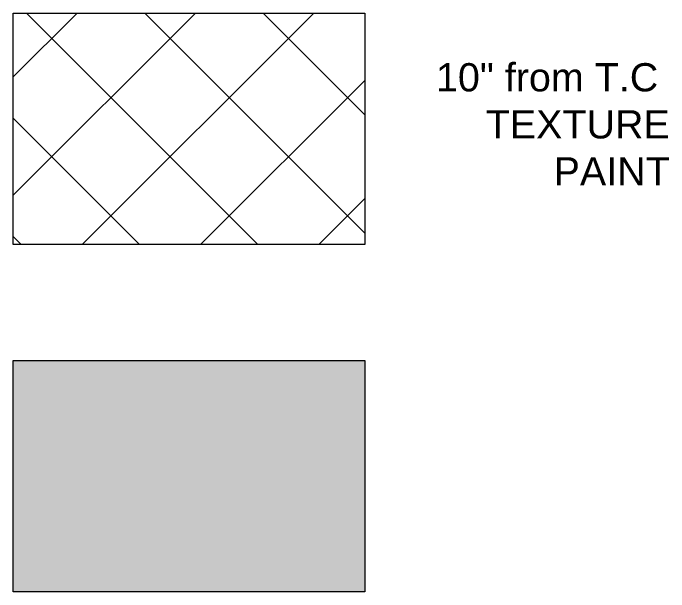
# Model space of a CAD drawing. Header units: millimetres. Extents: x 1464389 to 1998638, y -29162 to 256806.
# Drawn here: x 1820984 to 1824467, y 205366 to 208442 of the extents above; entities that cross this region are included whole.
import ezdxf

# ---------------------------------------------------------------- set-up
doc = ezdxf.new("R2010")
doc.units = ezdxf.units.MM
doc.header["$LTSCALE"] = 15
doc.layers.get('0').update_dxf_attribs({"lineweight": 5})
doc.layers.add('Hatch', color=252, linetype='Continuous', lineweight=15)
doc.layers.add('Text', color=250, linetype='Continuous')
doc.styles.add('ARIAL', font='arial.ttf')

msp = doc.modelspace()

# ---------------------------------------------------------------- hatches: boundary and pattern name
at = {"layer": 'Hatch', "ltscale": 0.25}
h = msp.add_hatch(dxfattribs=at)
h.set_pattern_fill('ANSI37', color=256, scale=140)
h.set_pattern_definition([(45, (866632.4669926674, -68599.34249596682), (-314.3089642374204, 314.3089642374204), []), (135, (866632.4669926674, -68599.34249596682), (-314.3089642374204, -314.3089642374203), [])])
h.paths.add_polyline_path([(1822851.967117956, 208441.614289563), (1820984.297719358, 208441.614289563), (1820984.297719358, 207212.1371447685), (1822851.967117956, 207212.1371447685)])
at = {"layer": 'Hatch', "ltscale": 0.25, "true_color": 0x636466}
h = msp.add_hatch(color=251, dxfattribs=at)
h.dxf.hatch_style = 1
h.paths.add_polyline_path([(1822851.967117956, 206595.3526746634), (1820984.297719358, 206595.3526746634), (1820984.297719358, 205365.8755298689), (1822851.967117956, 205365.8755298689)])

# ---------------------------------------------------------------- linework, layer by layer
for points in [[(1820984.297719358, 208441.614289563), (1822851.967117956, 208441.614289563), (1822851.967117956, 207212.1371447685), (1820984.297719358, 207212.1371447685)], [(1820984.297719358, 206595.3526746634), (1822851.967117956, 206595.3526746634), (1822851.967117956, 205365.8755298689), (1820984.297719358, 205365.8755298689)]]:
    msp.add_lwpolyline(points, close=True)

# ---------------------------------------------------------------- texts
at = {"layer": 'Text', "ltscale": 0.25, "insert": (1824471.389528518, 208175.6237418588), "char_height": 150, "attachment_point": 3, "style": 'ARIAL'}
msp.add_mtext_dynamic_manual_height_columns('\\pxqc;10" from T.C\\P\\pq*;TEXTURE \\PPAINT', width=1302.770375959575, gutter_width=250, heights=[0], dxfattribs=at)

doc.saveas('drawing.dxf')
